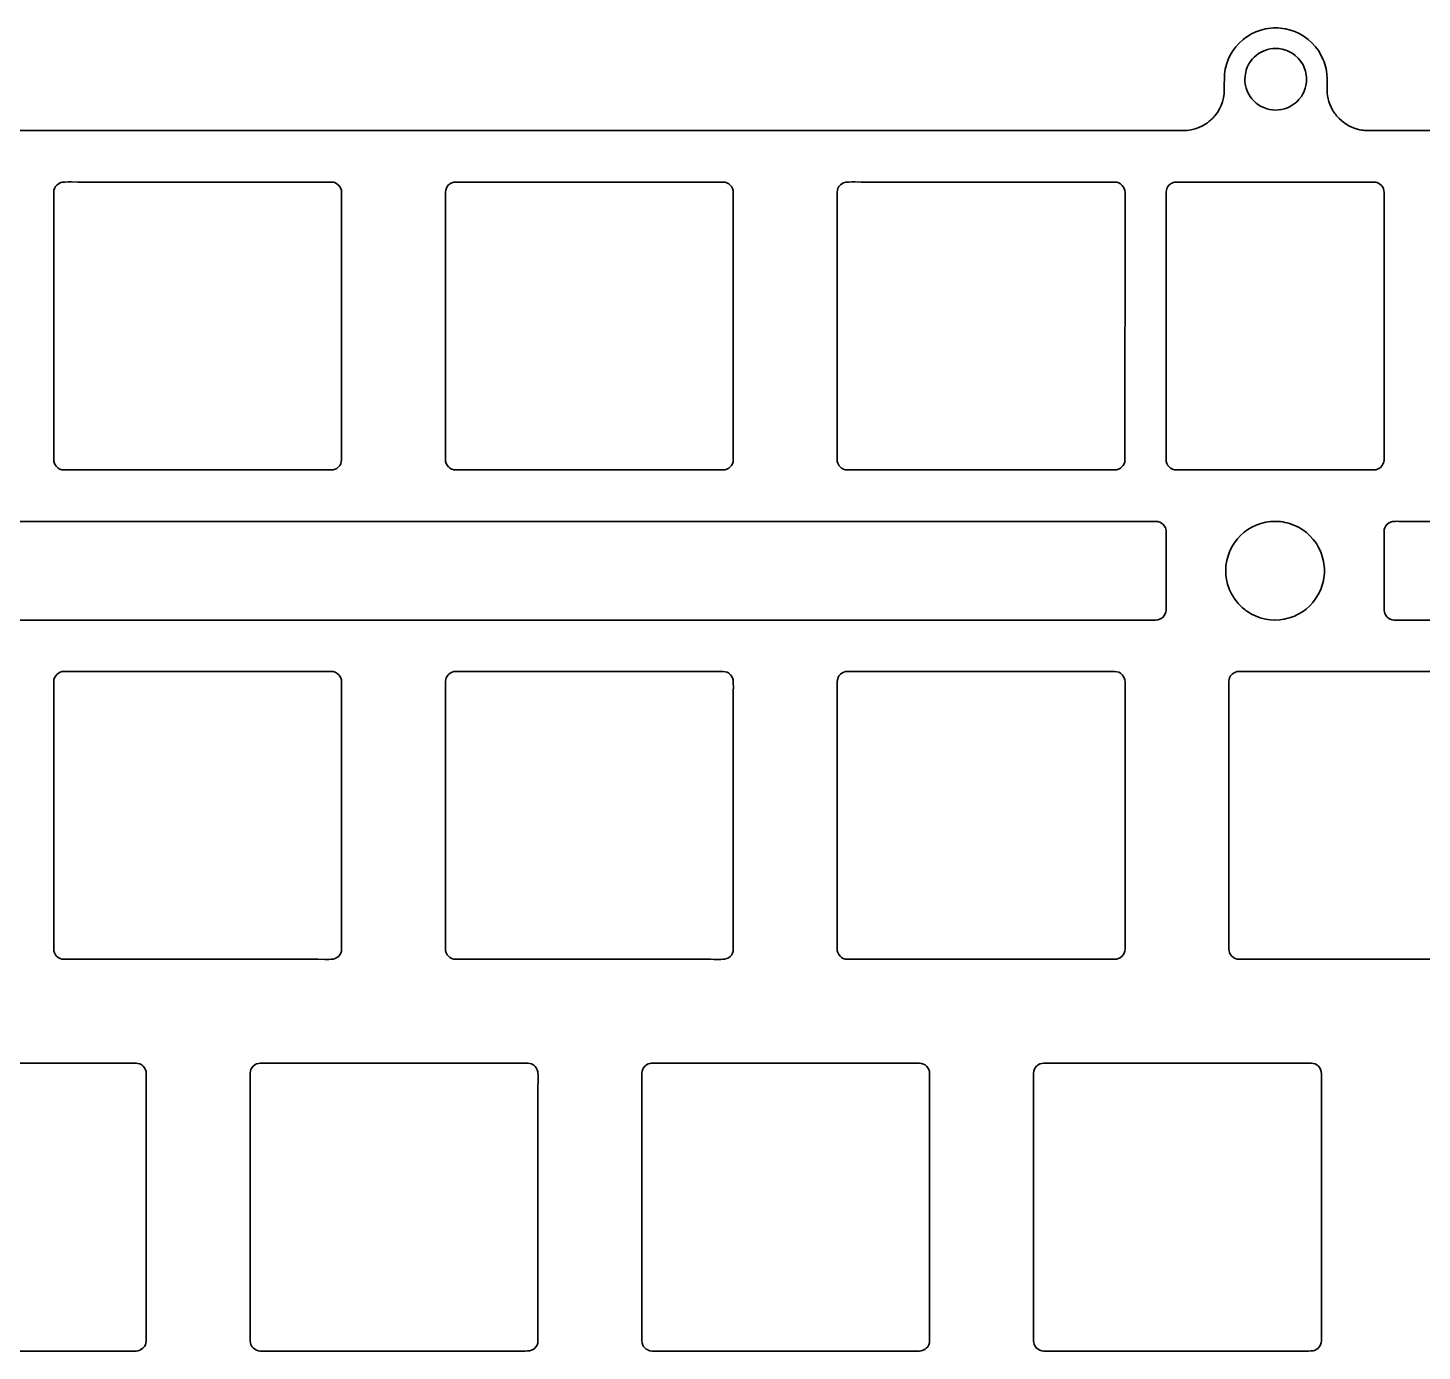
# Model space of a CAD drawing. Header units: millimetres. Extents: x 0 to 475, y 0 to 129.
# Drawn here: x 57.9 to 125.7, y 64.6 to 129 of the extents above; entities that cross this region are included whole.
import ezdxf

# ---------------------------------------------------------------- set-up
doc = ezdxf.new("R2010")
doc.units = ezdxf.units.MM
doc.layers.get('0').update_dxf_attribs({"lineweight": 35})

msp = doc.modelspace()

# ---------------------------------------------------------------- linework, layer by layer
for p, q in [((117.856, 128.893), (117.621, 128.808)), ((118.086, 128.95), (117.856, 128.893)), ((118.34, 128.989), (118.086, 128.95)), ((119.061, 128.953), (118.799, 128.991)), ((119.298, 128.895), (119.061, 128.953)), ((119.509, 128.82), (119.298, 128.895)), ((116.784, 128.235), (116.636, 128.07)), ((116.992, 128.43), (116.784, 128.235)), ((117.179, 128.569), (116.992, 128.43)), ((117.398, 128.702), (117.179, 128.569)), ((117.621, 128.808), (117.398, 128.702)), ((119.723, 128.722), (119.509, 128.82)), ((119.969, 128.579), (119.723, 128.722)), ((120.163, 128.436), (119.969, 128.579)), ((120.34, 128.276), (120.163, 128.436)), ((120.515, 128.084), (120.34, 128.276)), ((116.373, 127.673), (116.27, 127.453)), ((116.501, 127.887), (116.373, 127.673)), ((116.636, 128.07), (116.501, 127.887)), ((117.339, 127.34), (117.458, 127.492)), ((117.458, 127.492), (117.54, 127.579)), ((117.54, 127.579), (117.629, 127.659)), ((117.629, 127.659), (117.749, 127.748)), ((117.749, 127.748), (117.901, 127.836)), ((117.901, 127.836), (118.012, 127.888)), ((118.012, 127.888), (118.174, 127.942)), ((118.174, 127.942), (118.306, 127.974)), ((118.306, 127.974), (118.441, 127.993)), ((118.441, 127.993), (118.599, 127.999)), ((118.599, 127.999), (118.734, 127.992)), ((118.734, 127.992), (118.889, 127.967)), ((118.889, 127.967), (119.071, 127.916)), ((119.071, 127.916), (119.161, 127.883)), ((119.161, 127.883), (119.322, 127.803)), ((119.322, 127.803), (119.43, 127.735)), ((119.43, 127.735), (119.534, 127.658)), ((119.534, 127.658), (119.671, 127.528)), ((119.671, 127.528), (119.744, 127.447)), ((120.654, 127.897), (120.515, 128.084)), ((120.781, 127.687), (120.654, 127.897)), ((120.895, 127.449), (120.781, 127.687)), ((116.128, 126.984), (116.092, 126.74)), ((116.188, 127.225), (116.128, 126.984)), ((116.27, 127.453), (116.188, 127.225)), ((117.089, 126.652), (117.122, 126.839)), ((117.122, 126.839), (117.149, 126.944)), ((117.149, 126.944), (117.2, 127.083)), ((117.2, 127.083), (117.264, 127.216)), ((117.264, 127.216), (117.339, 127.34)), ((119.744, 127.447), (119.847, 127.302)), ((119.847, 127.302), (119.909, 127.196)), ((119.909, 127.196), (119.969, 127.067)), ((119.969, 127.067), (120.025, 126.9)), ((120.025, 126.9), (120.053, 126.789)), ((121.068, 126.751), (121.027, 127.017)), ((117.081, 126.506), (117.089, 126.652)), ((117.087, 126.385), (117.081, 126.506)), ((117.101, 126.266), (117.087, 126.385)), ((117.145, 126.069), (117.101, 126.266)), ((120.047, 126.189), (120.017, 126.068)), ((120.073, 126.351), (120.047, 126.189)), ((120.053, 126.789), (120.077, 126.587)), ((120.081, 126.496), (120.073, 126.351)), ((120.077, 126.587), (120.081, 126.496)), ((116.04, 125.6), (115.987, 125.399)), ((116.072, 125.806), (116.04, 125.6)), ((117.192, 125.936), (117.145, 126.069)), ((117.244, 125.822), (117.192, 125.936)), ((117.334, 125.667), (117.244, 125.822)), ((117.422, 125.549), (117.334, 125.667)), ((117.499, 125.464), (117.422, 125.549)), ((117.625, 125.345), (117.499, 125.464)), ((119.709, 125.514), (119.605, 125.406)), ((119.828, 125.666), (119.709, 125.514)), ((119.9, 125.786), (119.828, 125.666)), ((119.941, 125.872), (119.9, 125.786)), ((120.017, 126.068), (119.941, 125.872)), ((121.119, 125.611), (121.091, 125.806)), ((121.166, 125.426), (121.119, 125.611)), ((115.844, 125.056), (115.744, 124.889)), ((115.923, 125.223), (115.844, 125.056)), ((115.987, 125.399), (115.923, 125.223)), ((117.747, 125.253), (117.625, 125.345)), ((117.816, 125.212), (117.747, 125.253)), ((117.873, 125.178), (117.816, 125.212)), ((117.997, 125.119), (117.873, 125.178)), ((118.141, 125.067), (117.997, 125.119)), ((118.284, 125.03), (118.141, 125.067)), ((118.429, 125.008), (118.284, 125.03)), ((118.532, 125.003), (118.429, 125.008)), ((118.722, 125.007), (118.532, 125.003)), ((118.867, 125.028), (118.722, 125.007)), ((119.014, 125.064), (118.867, 125.028)), ((119.158, 125.116), (119.014, 125.064)), ((119.244, 125.156), (119.158, 125.116)), ((119.389, 125.238), (119.244, 125.156)), ((119.533, 125.341), (119.389, 125.238)), ((119.605, 125.406), (119.533, 125.341)), ((121.233, 125.236), (121.166, 125.426)), ((114.841, 124.15), (114.661, 124.086)), ((115.018, 124.234), (114.841, 124.15)), ((115.19, 124.336), (115.018, 124.234)), ((121.793, 124.471), (121.661, 124.592)), ((121.961, 124.344), (121.793, 124.471)), ((122.139, 124.236), (121.961, 124.344)), ((122.315, 124.153), (122.139, 124.236)), ((122.493, 124.089), (122.315, 124.153)), ((122.67, 124.044), (122.493, 124.089)), ((114.462, 124.037), (114.271, 124.01)), ((114.661, 124.086), (114.462, 124.037)), ((59.301, 121.356), (59.376, 121.417)), ((59.376, 121.417), (59.47, 121.465)), ((59.47, 121.465), (59.566, 121.493)), ((72.653, 121.5), (72.751, 121.489)), ((72.751, 121.489), (72.848, 121.459)), ((72.848, 121.459), (72.942, 121.404)), ((72.942, 121.404), (73.005, 121.353)), ((78.353, 121.358), (78.444, 121.427)), ((78.444, 121.427), (78.514, 121.463)), ((78.514, 121.463), (78.603, 121.49)), ((78.603, 121.49), (78.703, 121.5)), ((78.703, 121.5), (91.705, 121.499)), ((91.705, 121.499), (91.805, 121.488)), ((91.805, 121.488), (91.894, 121.461)), ((91.894, 121.461), (91.981, 121.414)), ((91.981, 121.414), (92.055, 121.353)), ((97.417, 121.369), (97.475, 121.417)), ((97.475, 121.417), (97.559, 121.461)), ((97.559, 121.461), (97.666, 121.493)), ((110.762, 121.499), (110.856, 121.488)), ((110.856, 121.488), (110.95, 121.458)), ((110.95, 121.458), (111.034, 121.412)), ((111.034, 121.412), (111.121, 121.333)), ((113.403, 121.358), (113.489, 121.424)), ((113.489, 121.424), (113.564, 121.463)), ((113.564, 121.463), (113.656, 121.491)), ((113.656, 121.491), (113.757, 121.5)), ((113.757, 121.5), (123.374, 121.498)), ((123.374, 121.498), (123.453, 121.489)), ((123.453, 121.489), (123.552, 121.457)), ((123.552, 121.457), (123.631, 121.414)), ((123.631, 121.414), (123.719, 121.336)), ((59.151, 108.005), (59.152, 121.013)), ((59.152, 121.013), (59.161, 121.1)), ((59.161, 121.1), (59.19, 121.192)), ((59.19, 121.192), (59.237, 121.28)), ((59.237, 121.28), (59.301, 121.356)), ((73.005, 121.353), (73.068, 121.275)), ((73.068, 121.275), (73.114, 121.186)), ((73.114, 121.186), (73.142, 121.094)), ((73.142, 121.094), (73.151, 120.991)), ((73.151, 120.991), (73.151, 108.004)), ((78.202, 121.013), (78.212, 121.102)), ((78.212, 121.102), (78.249, 121.21)), ((78.249, 121.21), (78.286, 121.279)), ((78.286, 121.279), (78.353, 121.358)), ((92.055, 121.353), (92.117, 121.277)), ((92.117, 121.277), (92.163, 121.19)), ((92.163, 121.19), (92.192, 121.091)), ((92.192, 121.091), (92.201, 120.991)), ((92.201, 120.991), (92.197, 107.961)), ((97.251, 121.003), (97.263, 121.105)), ((97.263, 121.105), (97.289, 121.191)), ((97.289, 121.191), (97.336, 121.278)), ((97.336, 121.278), (97.417, 121.369)), ((111.121, 121.333), (111.168, 121.274)), ((111.168, 121.274), (111.213, 121.189)), ((111.213, 121.189), (111.242, 121.093)), ((111.242, 121.093), (111.251, 120.991)), ((111.251, 120.991), (111.247, 107.96)), ((113.251, 121.002), (113.262, 121.101)), ((113.251, 108.005), (113.251, 121.002)), ((113.262, 121.101), (113.289, 121.191)), ((113.289, 121.191), (113.339, 121.282)), ((113.339, 121.282), (113.403, 121.358)), ((123.719, 121.336), (123.775, 121.262)), ((123.775, 121.262), (123.816, 121.18)), ((123.816, 121.18), (123.842, 121.091)), ((123.842, 121.091), (123.851, 120.991)), ((123.851, 120.991), (123.849, 107.982)), ((59.16, 107.912), (59.151, 108.005)), ((59.189, 107.809), (59.16, 107.912)), ((73.137, 107.888), (73.107, 107.797)), ((73.151, 108.004), (73.137, 107.888)), ((78.237, 107.816), (78.208, 107.917)), ((78.281, 107.731), (78.237, 107.816)), ((92.19, 107.897), (92.16, 107.804)), ((92.197, 107.961), (92.19, 107.897)), ((97.282, 107.831), (97.258, 107.917)), ((97.332, 107.729), (97.282, 107.831)), ((111.235, 107.881), (111.211, 107.805)), ((111.247, 107.96), (111.235, 107.881)), ((113.26, 107.912), (113.251, 108.005)), ((113.288, 107.813), (113.26, 107.912)), ((123.836, 107.886), (123.812, 107.806)), ((123.849, 107.982), (123.836, 107.886)), ((59.234, 107.725), (59.189, 107.809)), ((59.281, 107.667), (59.234, 107.725)), ((59.371, 107.586), (59.281, 107.667)), ((59.452, 107.543), (59.371, 107.586)), ((59.549, 107.511), (59.452, 107.543)), ((59.65, 107.5), (59.549, 107.511)), ((72.845, 107.539), (72.741, 107.508)), ((72.912, 107.576), (72.845, 107.539)), ((73, 107.643), (72.912, 107.576)), ((73.061, 107.715), (73, 107.643)), ((73.107, 107.797), (73.061, 107.715)), ((78.347, 107.647), (78.281, 107.731)), ((78.415, 107.591), (78.347, 107.647)), ((78.509, 107.539), (78.415, 107.591)), ((78.606, 107.509), (78.509, 107.539)), ((78.7, 107.5), (78.606, 107.509)), ((91.696, 107.5), (78.7, 107.5)), ((91.795, 107.509), (91.696, 107.5)), ((91.882, 107.535), (91.795, 107.509)), ((91.979, 107.584), (91.882, 107.535)), ((92.038, 107.633), (91.979, 107.584)), ((92.108, 107.712), (92.038, 107.633)), ((92.16, 107.804), (92.108, 107.712)), ((97.417, 107.631), (97.34, 107.717)), ((97.468, 107.589), (97.417, 107.631)), ((97.557, 107.54), (97.468, 107.589)), ((97.645, 107.512), (97.557, 107.54)), ((97.747, 107.501), (97.645, 107.512)), ((110.752, 107.5), (97.747, 107.501)), ((110.845, 107.509), (110.752, 107.5)), ((110.94, 107.537), (110.845, 107.509)), ((111.028, 107.584), (110.94, 107.537)), ((111.104, 107.646), (111.028, 107.584)), ((111.16, 107.715), (111.104, 107.646)), ((111.211, 107.805), (111.16, 107.715)), ((113.305, 107.78), (113.288, 107.813)), ((113.335, 107.724), (113.305, 107.78)), ((113.396, 107.648), (113.335, 107.724)), ((113.461, 107.594), (113.396, 107.648)), ((113.556, 107.54), (113.461, 107.594)), ((113.652, 107.51), (113.556, 107.54)), ((113.735, 107.502), (113.652, 107.51)), ((123.352, 107.5), (113.735, 107.502)), ((123.442, 107.509), (123.352, 107.5)), ((123.537, 107.537), (123.442, 107.509)), ((123.624, 107.582), (123.537, 107.537)), ((123.679, 107.626), (123.624, 107.582)), ((123.758, 107.711), (123.679, 107.626)), ((123.812, 107.806), (123.758, 107.711)), ((112.751, 105), (112.847, 104.99)), ((112.847, 104.99), (112.942, 104.962)), ((112.942, 104.962), (113.032, 104.913)), ((113.032, 104.913), (113.111, 104.845)), ((113.111, 104.845), (113.17, 104.772)), ((113.17, 104.772), (113.213, 104.691)), ((113.213, 104.691), (113.246, 104.562)), ((116.863, 104.305), (117.05, 104.471)), ((117.05, 104.471), (117.226, 104.6)), ((117.226, 104.6), (117.421, 104.717)), ((117.421, 104.717), (117.632, 104.817)), ((117.632, 104.817), (117.859, 104.898)), ((117.859, 104.898), (118.101, 104.958)), ((118.546, 105), (118.81, 104.986)), ((119.246, 104.897), (119.469, 104.817)), ((119.469, 104.817), (119.685, 104.715)), ((119.685, 104.715), (119.903, 104.582)), ((119.903, 104.582), (120.076, 104.453)), ((120.076, 104.453), (120.248, 104.297)), ((123.853, 104.516), (123.863, 104.606)), ((123.855, 100.658), (123.853, 104.516)), ((123.863, 104.606), (123.89, 104.692)), ((123.89, 104.692), (123.939, 104.782)), ((123.939, 104.782), (124, 104.855)), ((124, 104.855), (124.073, 104.915)), ((124.073, 104.915), (124.163, 104.963)), ((124.163, 104.963), (124.266, 104.993)), ((116.435, 103.732), (116.559, 103.938)), ((116.559, 103.938), (116.722, 104.151)), ((116.722, 104.151), (116.863, 104.305)), ((120.248, 104.297), (120.407, 104.121)), ((120.407, 104.121), (120.558, 103.915)), ((120.558, 103.915), (120.667, 103.732)), ((116.162, 102.832), (116.203, 103.093)), ((116.203, 103.093), (116.261, 103.315)), ((116.261, 103.315), (116.337, 103.524)), ((116.337, 103.524), (116.435, 103.732)), ((120.667, 103.732), (120.769, 103.517)), ((120.769, 103.517), (120.848, 103.294)), ((120.848, 103.294), (120.908, 103.049)), ((116.192, 102.165), (116.16, 102.398)), ((120.908, 103.049), (120.941, 102.818)), ((116.244, 101.944), (116.192, 102.165)), ((116.337, 101.674), (116.244, 101.944)), ((120.941, 102.373), (120.903, 102.12)), ((116.703, 101.069), (116.549, 101.276)), ((120.388, 101.058), (120.237, 100.893)), ((120.539, 101.257), (120.388, 101.058)), ((120.651, 101.441), (120.539, 101.257)), ((120.771, 101.687), (120.651, 101.441)), ((113.16, 100.415), (113.103, 100.345)), ((113.212, 100.508), (113.16, 100.415)), ((113.241, 100.601), (113.212, 100.508)), ((113.247, 100.661), (113.241, 100.601)), ((117.625, 100.387), (117.408, 100.489)), ((117.827, 100.313), (117.625, 100.387)), ((119.462, 100.38), (119.239, 100.301)), ((119.674, 100.48), (119.462, 100.38)), ((119.88, 100.602), (119.674, 100.48)), ((120.063, 100.737), (119.88, 100.602)), ((120.237, 100.893), (120.063, 100.737)), ((123.887, 100.516), (123.855, 100.658)), ((123.931, 100.43), (123.887, 100.516)), ((123.992, 100.354), (123.931, 100.43)), ((112.745, 100.2), (35.55, 100.2)), ((112.847, 100.21), (112.745, 100.2)), ((112.936, 100.236), (112.847, 100.21)), ((113.012, 100.275), (112.936, 100.236)), ((113.103, 100.345), (113.012, 100.275)), ((118.085, 100.246), (117.827, 100.313)), ((118.311, 100.212), (118.085, 100.246)), ((118.533, 100.201), (118.311, 100.212)), ((118.776, 100.211), (118.533, 100.201)), ((118.999, 100.243), (118.776, 100.211)), ((119.239, 100.301), (118.999, 100.243)), ((124.148, 100.244), (124.06, 100.295)), ((124.247, 100.212), (124.148, 100.244)), ((124.348, 100.2), (124.247, 100.212)), ((198.502, 100.2), (124.348, 100.2)), ((59.376, 97.617), (59.468, 97.664)), ((59.468, 97.664), (59.562, 97.691)), ((59.562, 97.691), (59.657, 97.7)), ((59.657, 97.7), (72.651, 97.7)), ((72.651, 97.7), (72.748, 97.69)), ((72.748, 97.69), (72.844, 97.661)), ((72.844, 97.661), (72.943, 97.604)), ((78.426, 97.617), (78.527, 97.667)), ((78.527, 97.667), (78.616, 97.693)), ((91.702, 97.7), (91.808, 97.688)), ((91.808, 97.688), (91.901, 97.657)), ((91.901, 97.657), (91.98, 97.615)), ((97.475, 97.616), (97.569, 97.665)), ((97.569, 97.665), (97.664, 97.692)), ((110.762, 97.699), (110.856, 97.688)), ((110.856, 97.688), (110.95, 97.658)), ((110.95, 97.658), (111.033, 97.612)), ((116.529, 97.619), (116.621, 97.665)), ((116.621, 97.665), (116.71, 97.691)), ((116.71, 97.691), (116.803, 97.7)), ((116.803, 97.7), (129.801, 97.7)), ((59.152, 97.21), (59.162, 97.301)), ((59.162, 97.301), (59.19, 97.393)), ((59.19, 97.393), (59.246, 97.491)), ((59.246, 97.491), (59.3, 97.555)), ((59.3, 97.555), (59.376, 97.617)), ((72.943, 97.604), (73.02, 97.535)), ((73.02, 97.535), (73.068, 97.475)), ((73.068, 97.475), (73.114, 97.386)), ((73.114, 97.386), (73.142, 97.294)), ((73.142, 97.294), (73.151, 97.199)), ((73.151, 97.199), (73.151, 84.201)), ((78.201, 84.201), (78.202, 97.21)), ((78.202, 97.21), (78.212, 97.301)), ((78.212, 97.301), (78.24, 97.393)), ((78.24, 97.393), (78.296, 97.491)), ((78.296, 97.491), (78.349, 97.555)), ((78.349, 97.555), (78.426, 97.617)), ((91.98, 97.615), (92.07, 97.535)), ((92.07, 97.535), (92.118, 97.475)), ((92.118, 97.475), (92.163, 97.392)), ((92.163, 97.392), (92.193, 97.288)), ((97.251, 84.201), (97.252, 97.21)), ((97.252, 97.21), (97.262, 97.3)), ((97.262, 97.3), (97.297, 97.406)), ((97.297, 97.406), (97.34, 97.484)), ((97.34, 97.484), (97.417, 97.569)), ((97.417, 97.569), (97.475, 97.616)), ((111.033, 97.612), (111.12, 97.535)), ((111.12, 97.535), (111.168, 97.475)), ((111.168, 97.475), (111.215, 97.386)), ((111.215, 97.386), (111.242, 97.294)), ((111.242, 97.294), (111.251, 97.199)), ((111.251, 97.199), (111.251, 84.201)), ((116.301, 84.201), (116.302, 97.21)), ((116.302, 97.21), (116.313, 97.305)), ((116.313, 97.305), (116.341, 97.395)), ((116.341, 97.395), (116.386, 97.479)), ((116.386, 97.479), (116.455, 97.56)), ((116.455, 97.56), (116.529, 97.619)), ((59.188, 84.012), (59.158, 84.114)), ((73.139, 84.096), (73.109, 84.001)), ((73.151, 84.201), (73.139, 84.096)), ((78.21, 84.108), (78.201, 84.201)), ((78.239, 84.009), (78.21, 84.108)), ((92.189, 84.096), (92.159, 84.001)), ((92.201, 84.201), (92.189, 84.096)), ((97.26, 84.108), (97.251, 84.201)), ((97.284, 84.026), (97.26, 84.108)), ((111.239, 84.096), (111.211, 84.006)), ((111.251, 84.201), (111.239, 84.096)), ((116.31, 84.108), (116.301, 84.201)), ((116.339, 84.01), (116.31, 84.108)), ((59.234, 83.926), (59.188, 84.012)), ((59.293, 83.852), (59.234, 83.926)), ((59.367, 83.789), (59.293, 83.852)), ((59.456, 83.74), (59.367, 83.789)), ((59.55, 83.711), (59.456, 83.74)), ((59.645, 83.701), (59.55, 83.711)), ((72.843, 83.738), (72.742, 83.708)), ((72.922, 83.781), (72.843, 83.738)), ((72.992, 83.836), (72.922, 83.781)), ((73.065, 83.92), (72.992, 83.836)), ((73.109, 84.001), (73.065, 83.92)), ((78.284, 83.926), (78.239, 84.009)), ((78.348, 83.846), (78.284, 83.926)), ((78.415, 83.791), (78.348, 83.846)), ((78.504, 83.741), (78.415, 83.791)), ((78.598, 83.711), (78.504, 83.741)), ((78.695, 83.701), (78.598, 83.711)), ((91.889, 83.737), (91.778, 83.707)), ((91.969, 83.779), (91.889, 83.737)), ((92.045, 83.839), (91.969, 83.779)), ((92.106, 83.909), (92.045, 83.839)), ((92.159, 84.001), (92.106, 83.909)), ((97.333, 83.927), (97.284, 84.026)), ((97.397, 83.847), (97.333, 83.927)), ((97.47, 83.787), (97.397, 83.847)), ((97.55, 83.744), (97.47, 83.787)), ((97.646, 83.712), (97.55, 83.744)), ((97.746, 83.701), (97.646, 83.712)), ((110.751, 83.7), (97.746, 83.701)), ((110.844, 83.709), (110.751, 83.7)), ((110.938, 83.737), (110.844, 83.709)), ((111.025, 83.782), (110.938, 83.737)), ((111.098, 83.841), (111.025, 83.782)), ((111.166, 83.921), (111.098, 83.841)), ((111.211, 84.006), (111.166, 83.921)), ((116.381, 83.93), (116.339, 84.01)), ((116.444, 83.85), (116.381, 83.93)), ((116.523, 83.785), (116.444, 83.85)), ((116.606, 83.741), (116.523, 83.785)), ((116.701, 83.71), (116.606, 83.741)), ((116.803, 83.7), (116.701, 83.71)), ((50.156, 78.65), (63.153, 78.65)), ((63.153, 78.65), (63.247, 78.64)), ((63.247, 78.64), (63.344, 78.611)), ((63.344, 78.611), (63.432, 78.563)), ((63.432, 78.563), (63.508, 78.499)), ((63.508, 78.499), (63.57, 78.422)), ((63.57, 78.422), (63.615, 78.333)), ((63.615, 78.333), (63.642, 78.244)), ((63.642, 78.244), (63.651, 78.148)), ((63.651, 78.148), (63.651, 65.15)), ((68.701, 65.149), (68.702, 78.16)), ((68.702, 78.16), (68.718, 78.271)), ((68.718, 78.271), (68.743, 78.348)), ((68.743, 78.348), (68.785, 78.427)), ((68.785, 78.427), (68.849, 78.505)), ((68.849, 78.505), (68.925, 78.566)), ((68.925, 78.566), (69.015, 78.614)), ((69.015, 78.614), (69.102, 78.64)), ((69.102, 78.64), (69.196, 78.649)), ((69.196, 78.649), (82.204, 78.649)), ((82.204, 78.649), (82.299, 78.64)), ((82.299, 78.64), (82.392, 78.612)), ((82.392, 78.612), (82.496, 78.552)), ((82.496, 78.552), (82.572, 78.482)), ((82.572, 78.482), (82.617, 78.427)), ((82.617, 78.427), (82.667, 78.327)), ((82.667, 78.327), (82.693, 78.232)), ((87.751, 65.15), (87.752, 78.159)), ((87.752, 78.159), (87.763, 78.254)), ((87.763, 78.254), (87.795, 78.353)), ((87.795, 78.353), (87.837, 78.43)), ((87.837, 78.43), (87.898, 78.503)), ((87.898, 78.503), (87.974, 78.566)), ((87.974, 78.566), (88.059, 78.612)), ((88.059, 78.612), (88.151, 78.64)), ((101.256, 78.649), (101.352, 78.639)), ((101.352, 78.639), (101.457, 78.604)), ((101.457, 78.604), (101.529, 78.565)), ((101.529, 78.565), (101.605, 78.502)), ((101.605, 78.502), (101.666, 78.428)), ((101.666, 78.428), (101.712, 78.342)), ((101.712, 78.342), (101.741, 78.243)), ((106.801, 65.15), (106.802, 78.159)), ((106.802, 78.159), (106.813, 78.254)), ((106.813, 78.254), (106.845, 78.353)), ((106.845, 78.353), (106.887, 78.43)), ((106.887, 78.43), (106.948, 78.503)), ((106.948, 78.503), (107.024, 78.566)), ((107.024, 78.566), (107.109, 78.611)), ((107.109, 78.611), (107.203, 78.64)), ((107.203, 78.64), (107.297, 78.65)), ((107.297, 78.65), (120.329, 78.647)), ((120.329, 78.647), (120.4, 78.64)), ((120.4, 78.64), (120.494, 78.611)), ((120.494, 78.611), (120.578, 78.566)), ((120.578, 78.566), (120.658, 78.499)), ((120.658, 78.499), (120.72, 78.421)), ((120.72, 78.421), (120.765, 78.335)), ((120.765, 78.335), (120.792, 78.24)), ((63.651, 65.15), (63.637, 65.038)), ((68.718, 65.03), (68.701, 65.149)), ((82.701, 65.15), (82.687, 65.037)), ((87.761, 65.056), (87.751, 65.15)), ((101.751, 65.15), (101.74, 65.049)), ((106.81, 65.057), (106.801, 65.15)), ((120.801, 65.15), (120.79, 65.047)), ((63.153, 64.65), (50.145, 64.651)), ((63.247, 64.66), (63.153, 64.65)), ((63.341, 64.688), (63.247, 64.66)), ((63.425, 64.733), (63.341, 64.688)), ((63.486, 64.781), (63.425, 64.733)), ((63.565, 64.87), (63.486, 64.781)), ((63.61, 64.954), (63.565, 64.87)), ((63.637, 65.038), (63.61, 64.954)), ((68.738, 64.962), (68.718, 65.03)), ((68.783, 64.877), (68.738, 64.962)), ((68.846, 64.799), (68.783, 64.877)), ((68.924, 64.734), (68.846, 64.799)), ((69.01, 64.688), (68.924, 64.734)), ((69.102, 64.66), (69.01, 64.688)), ((69.196, 64.651), (69.102, 64.66)), ((82.39, 64.687), (82.297, 64.66)), ((82.474, 64.732), (82.39, 64.687)), ((82.547, 64.79), (82.474, 64.732)), ((82.616, 64.871), (82.547, 64.79)), ((82.654, 64.942), (82.616, 64.871)), ((82.687, 65.037), (82.654, 64.942)), ((87.806, 64.928), (87.761, 65.056)), ((87.834, 64.874), (87.806, 64.928)), ((87.895, 64.799), (87.834, 64.874)), ((87.964, 64.742), (87.895, 64.799)), ((88.038, 64.7), (87.964, 64.742)), ((88.249, 64.65), (88.146, 64.662)), ((101.256, 64.651), (88.249, 64.65)), ((101.341, 64.659), (101.256, 64.651)), ((101.438, 64.687), (101.341, 64.659)), ((101.528, 64.734), (101.438, 64.687)), ((101.587, 64.782), (101.528, 64.734)), ((101.657, 64.861), (101.587, 64.782)), ((101.71, 64.954), (101.657, 64.861)), ((101.74, 65.049), (101.71, 64.954)), ((106.837, 64.965), (106.81, 65.057)), ((106.879, 64.884), (106.837, 64.965)), ((106.947, 64.797), (106.879, 64.884)), ((107.024, 64.734), (106.947, 64.797)), ((107.109, 64.689), (107.024, 64.734)), ((107.201, 64.661), (107.109, 64.689)), ((107.302, 64.65), (107.201, 64.661)), ((120.471, 64.682), (120.397, 64.66)), ((120.578, 64.734), (120.471, 64.682)), ((120.642, 64.786), (120.578, 64.734)), ((120.713, 64.867), (120.642, 64.786)), ((120.76, 64.953), (120.713, 64.867)), ((120.79, 65.047), (120.76, 64.953))]:
    msp.add_line(p, q)
for points in [[(118.799, 128.991), (118.684, 128.997), (118.57, 128.999), (118.455, 128.996), (118.34, 128.989)], [(121.027, 127.017), (121, 127.127), (120.969, 127.236), (120.934, 127.343), (120.895, 127.449)], [(116.092, 126.74), (116.082, 126.506), (116.075, 126.273), (116.071, 126.039), (116.072, 125.806)], [(121.091, 125.806), (121.09, 126.042), (121.087, 126.279), (121.079, 126.515), (121.068, 126.751)], [(115.744, 124.889), (115.685, 124.807), (115.622, 124.728), (115.577, 124.676), (115.531, 124.626), (115.483, 124.577), (115.433, 124.53), (115.382, 124.484), (115.33, 124.44), (115.261, 124.386), (115.19, 124.336)], [(121.661, 124.592), (121.599, 124.658), (121.54, 124.726), (121.498, 124.78), (121.457, 124.835), (121.418, 124.891), (121.381, 124.949), (121.346, 125.008), (121.312, 125.068), (121.271, 125.151), (121.233, 125.236)], [(114.271, 124.01), (113.718, 124.004), (113.534, 124.002), (113.349, 124), (113.145, 124), (112.94, 124), (112.531, 124), (104.753, 124), (25.133, 124.001), (23.7, 124), (23.495, 124), (23.291, 124), (23.188, 124), (23.086, 124), (22.981, 124.004), (22.876, 124.011)], [(224.514, 124.01), (224.399, 124.004), (224.284, 124), (224.169, 124), (224.055, 124), (223.826, 124), (223.597, 124), (223.138, 124), (214.664, 124.001), (125.337, 124.003), (123.734, 124.003), (123.505, 124.003), (123.276, 124.003), (123.118, 124.003), (123.039, 124.004), (122.961, 124.007), (122.899, 124.011), (122.837, 124.017), (122.753, 124.029), (122.67, 124.044)], [(59.566, 121.493), (59.713, 121.501), (59.859, 121.504), (60.022, 121.504), (60.315, 121.501), (60.608, 121.499), (60.917, 121.5), (61.535, 121.5), (62.065, 121.5), (63.124, 121.5), (72.653, 121.5)], [(97.666, 121.493), (97.813, 121.501), (97.96, 121.504), (98.123, 121.504), (98.416, 121.5), (98.709, 121.499), (99.019, 121.5), (99.328, 121.5), (110.762, 121.499)], [(78.208, 107.917), (78.204, 108.004), (78.201, 108.09), (78.199, 108.262), (78.2, 108.48), (78.201, 108.697), (78.202, 108.99), (78.201, 109.283), (78.201, 109.87), (78.201, 110.456), (78.201, 111.629), (78.202, 121.013)], [(97.258, 107.917), (97.254, 108.004), (97.251, 108.09), (97.249, 108.263), (97.25, 108.48), (97.251, 108.697), (97.252, 108.99), (97.251, 109.283), (97.251, 109.869), (97.251, 110.455), (97.251, 111.627), (97.251, 121.003)], [(72.741, 107.508), (72.657, 107.503), (72.572, 107.5), (72.402, 107.498), (72.184, 107.499), (71.966, 107.5), (71.812, 107.5), (71.657, 107.5), (68.328, 107.5), (59.65, 107.5)], [(54.126, 105), (62.92, 105), (112.751, 105)], [(113.246, 104.562), (113.251, 104.468), (113.252, 104.385), (113.251, 104.302), (113.251, 104.128), (113.25, 103.955), (113.25, 103.608), (113.247, 100.661)], [(118.101, 104.958), (118.212, 104.975), (118.323, 104.988), (118.434, 104.996), (118.546, 105)], [(118.81, 104.986), (118.92, 104.97), (119.029, 104.95), (119.138, 104.926), (119.246, 104.897)], [(124.266, 104.993), (124.333, 104.997), (124.401, 105), (124.485, 105.001), (124.569, 105), (124.737, 105), (124.905, 105), (125.241, 105), (131.458, 105), (198.502, 105)], [(116.16, 102.398), (116.155, 102.506), (116.153, 102.615), (116.156, 102.724), (116.162, 102.832)], [(120.941, 102.818), (120.948, 102.706), (120.95, 102.595), (120.947, 102.484), (120.941, 102.373)], [(120.903, 102.12), (120.876, 102.01), (120.845, 101.901), (120.81, 101.794), (120.771, 101.687)], [(116.549, 101.276), (116.49, 101.372), (116.435, 101.471), (116.384, 101.571), (116.337, 101.674)], [(117.408, 100.489), (117.342, 100.527), (117.277, 100.567), (117.213, 100.609), (117.15, 100.653), (117.088, 100.697), (117.028, 100.745), (116.97, 100.795), (116.914, 100.847), (116.859, 100.9), (116.806, 100.955), (116.754, 101.011), (116.703, 101.069)], [(124.06, 100.295), (124.025, 100.324), (123.992, 100.354)], [(78.616, 97.693), (78.709, 97.698), (78.802, 97.701), (78.894, 97.702), (78.987, 97.703), (79.546, 97.699), (80.01, 97.7), (80.567, 97.7), (81.124, 97.7), (82.237, 97.7), (91.702, 97.7)], [(97.664, 97.692), (97.812, 97.701), (97.96, 97.704), (98.123, 97.704), (98.416, 97.7), (98.709, 97.699), (99.019, 97.7), (99.328, 97.7), (110.762, 97.699)], [(59.158, 84.114), (59.153, 84.189), (59.151, 84.263), (59.15, 84.338), (59.151, 84.412), (59.151, 84.534), (59.151, 84.656), (59.151, 84.9), (59.151, 86.24), (59.152, 97.21)], [(92.193, 97.288), (92.198, 97.204), (92.202, 97.12), (92.204, 96.951), (92.202, 96.735), (92.201, 96.519), (92.201, 96.365), (92.201, 96.21), (92.201, 95.592), (92.201, 94.507), (92.201, 84.201)], [(72.742, 83.708), (72.64, 83.701), (72.537, 83.697), (72.434, 83.696), (72.331, 83.696), (72.018, 83.7), (71.784, 83.702), (71.551, 83.702), (71.084, 83.7), (70.775, 83.7), (70.245, 83.7), (68.655, 83.7), (59.645, 83.701)], [(91.778, 83.707), (91.686, 83.7), (91.594, 83.696), (91.502, 83.695), (91.41, 83.695), (91.252, 83.698), (91.095, 83.7), (90.969, 83.7), (90.467, 83.7), (90.158, 83.7), (89.537, 83.7), (89.288, 83.7), (87.095, 83.7), (78.695, 83.701)], [(129.877, 83.707), (129.785, 83.7), (129.694, 83.696), (129.602, 83.695), (129.51, 83.695), (129.352, 83.698), (129.195, 83.7), (129.07, 83.7), (128.568, 83.7), (128.259, 83.7), (127.638, 83.7), (127.39, 83.7), (125.198, 83.7), (116.803, 83.7)], [(82.693, 78.232), (82.699, 78.169), (82.703, 78.106), (82.707, 77.98), (82.707, 77.863), (82.705, 77.747), (82.701, 77.513), (82.701, 77.359), (82.701, 77.205), (82.701, 76.896), (82.701, 71.023), (82.701, 65.15)], [(88.151, 78.64), (88.21, 78.646), (88.269, 78.65), (88.361, 78.65), (88.402, 78.65), (88.484, 78.65), (101.256, 78.649)], [(101.741, 78.243), (101.747, 78.19), (101.751, 78.136), (101.751, 78.044), (101.751, 78.003), (101.751, 77.921), (101.751, 65.15)], [(120.792, 78.24), (120.8, 78.131), (120.804, 78.021), (120.806, 77.911), (120.805, 77.801), (120.801, 77.493), (120.8, 77.199), (120.801, 76.906), (120.801, 76.318), (120.801, 75.73), (120.801, 74.554), (120.801, 65.15)], [(82.297, 64.66), (82.185, 64.652), (82.072, 64.647), (81.96, 64.646), (81.847, 64.646), (81.539, 64.65), (81.385, 64.65), (81.231, 64.65), (80.615, 64.65), (80.306, 64.65), (79.777, 64.65), (78.719, 64.65), (69.196, 64.651)], [(88.146, 64.662), (88.091, 64.679), (88.038, 64.7)], [(120.397, 64.66), (120.285, 64.652), (120.174, 64.647), (120.061, 64.646), (119.949, 64.646), (119.642, 64.65), (119.488, 64.65), (119.334, 64.65), (118.717, 64.65), (118.409, 64.65), (117.88, 64.65), (116.822, 64.65), (107.302, 64.65)]]:
    msp.add_lwpolyline(points)
msp.add_arc((97.377, 107.751), 0.05, 205.97699, 221.6737)

doc.saveas('drawing.dxf')
